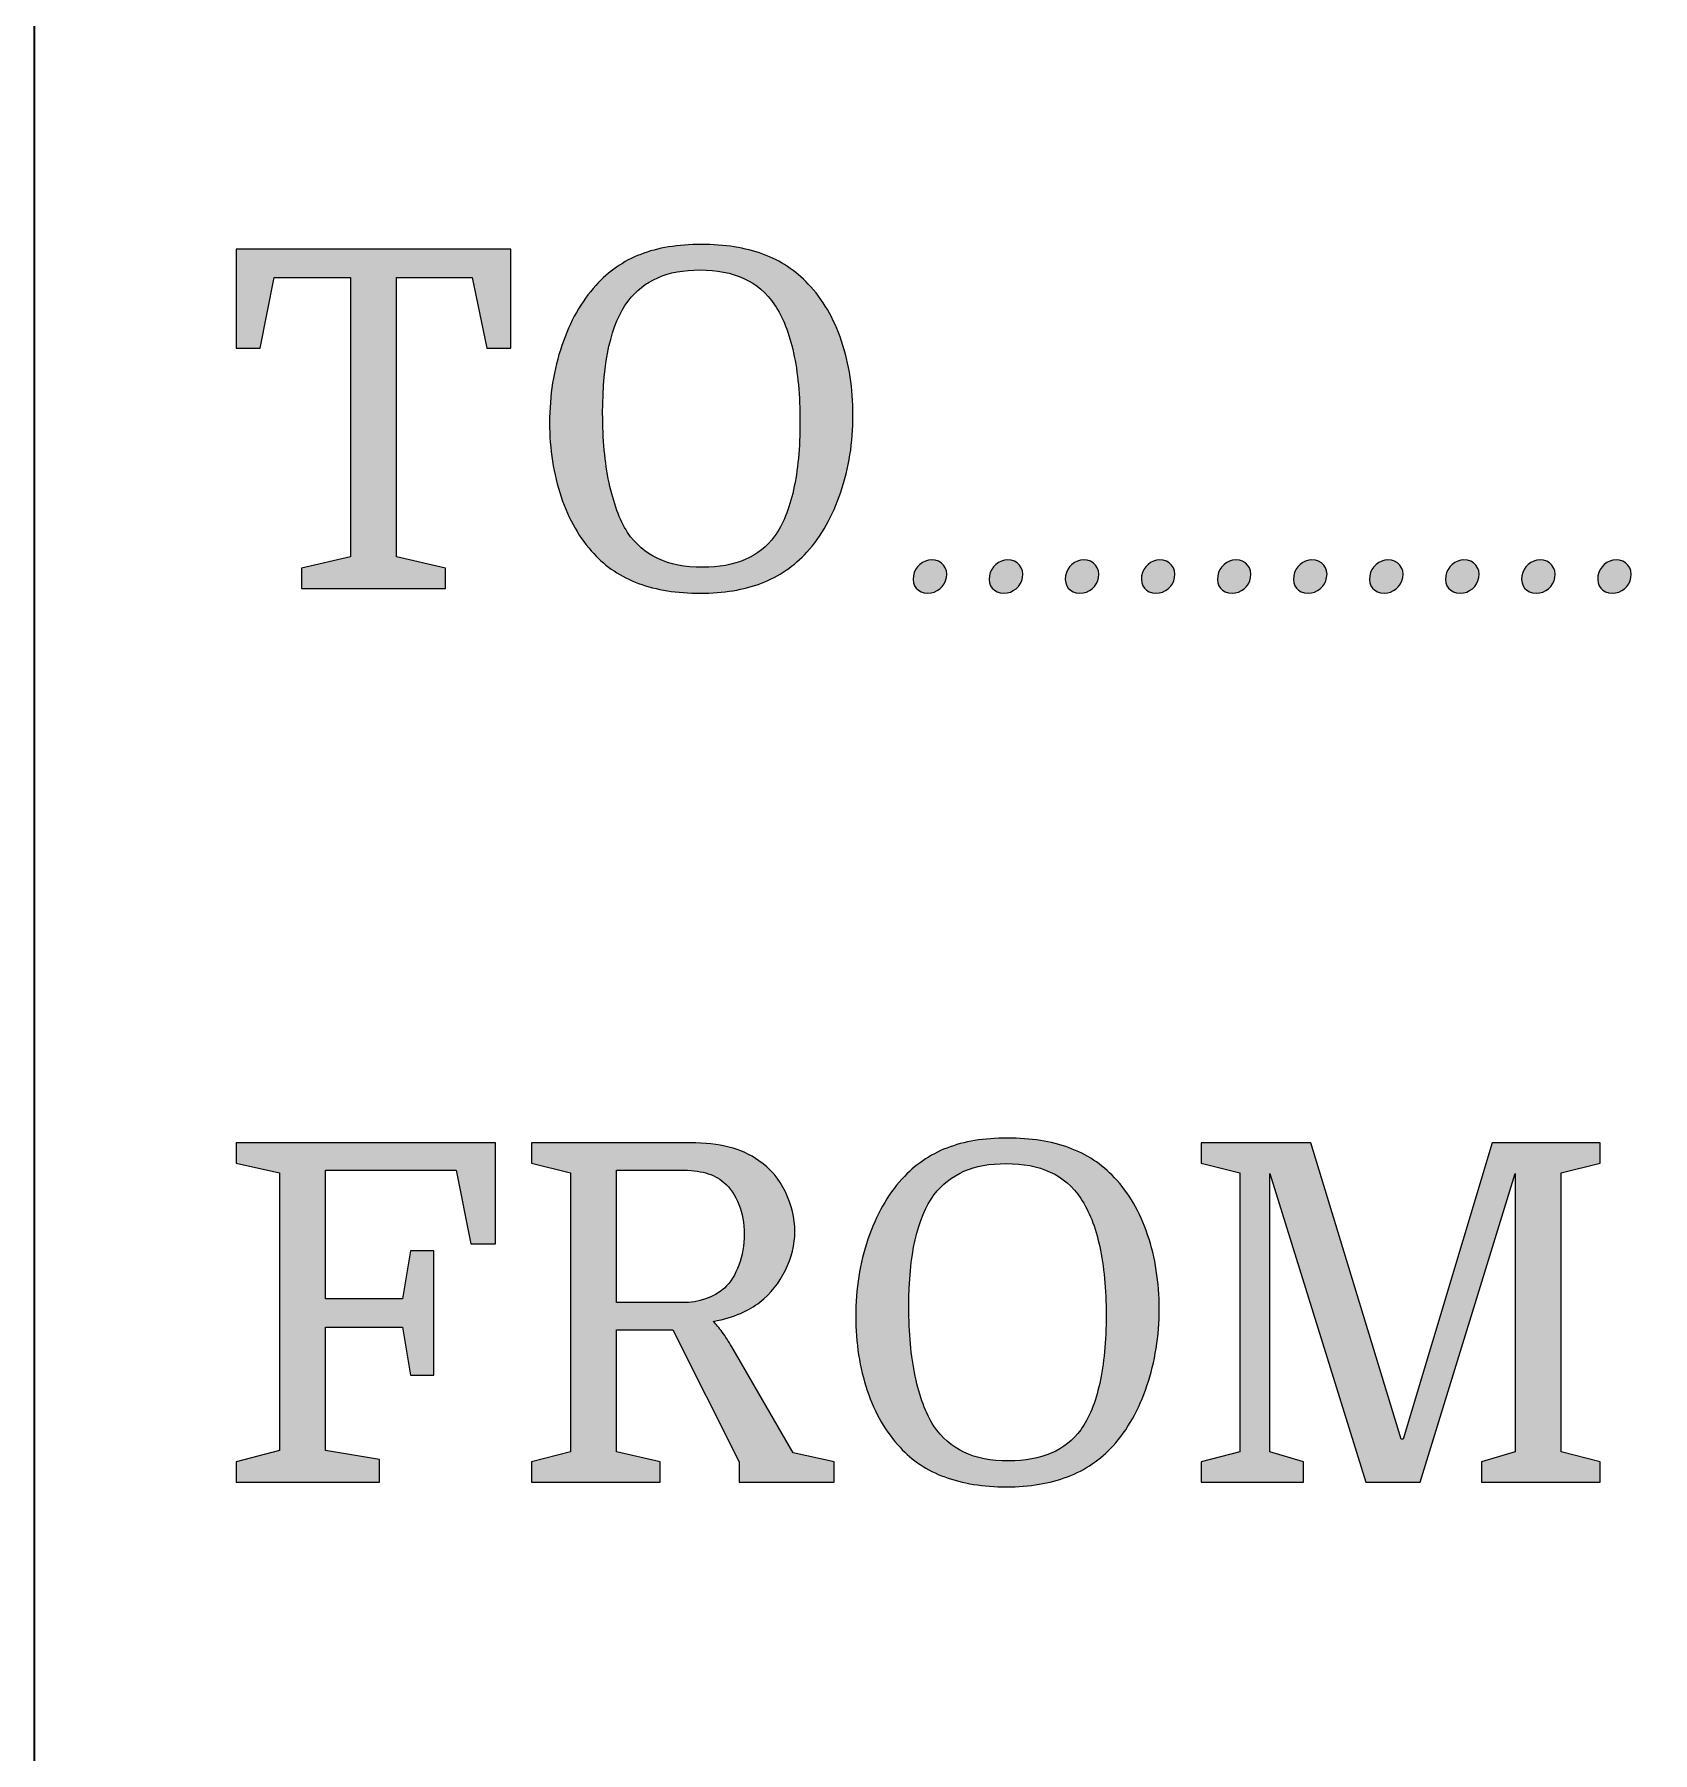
# Model space of a CAD drawing. Extents: x 91 to 846, y -1045 to 288.
# Drawn here: x 91.4 to 351.9, y -264.9 to 11.5 of the extents above; entities that cross this region are included whole.
import ezdxf

# ---------------------------------------------------------------- set-up
doc = ezdxf.new("R2010")
doc.units = 0
doc.header["$MEASUREMENT"] = 0
doc.layers.add('Layer 1', color=7, linetype='Continuous', lineweight=0)

# ---------------------------------------------------------------- blocks, each defined once
blk = doc.blocks.new('Block_3')
at = {"layer": 'Layer 1', "true_color": 0x000000, "transparency": 33554687}
h = blk.add_hatch(color=18, dxfattribs=at)
h.dxf.hatch_style = 2
edge = h.paths.add_edge_path()
edge.add_spline(control_points=[(235.22, -78.4), (233.59, -78.4), (232.64, -77.18), (232.91, -75.61), (233.12, -74.18), (234.48, -73.03), (235.84, -73.03), (237.4, -73.03), (238.56, -74.32), (238.22, -75.88), (238.01, -77.31), (236.65, -78.4), (235.22, -78.4)], knot_values=[0, 0, 0, 0, 1, 1, 1, 2, 2, 2, 3, 3, 3, 4, 4, 4, 4], degree=3, periodic=0)
h = blk.add_hatch(color=18, dxfattribs=at)
h.dxf.hatch_style = 2
edge = h.paths.add_edge_path()
edge.add_spline(control_points=[(247.46, -78.4), (245.83, -78.4), (244.88, -77.18), (245.15, -75.61), (245.36, -74.18), (246.71, -73.03), (248.08, -73.03), (249.64, -73.03), (250.8, -74.32), (250.46, -75.88), (250.25, -77.31), (248.89, -78.4), (247.46, -78.4)], knot_values=[0, 0, 0, 0, 1, 1, 1, 2, 2, 2, 3, 3, 3, 4, 4, 4, 4], degree=3, periodic=0)
h = blk.add_hatch(color=18, dxfattribs=at)
h.dxf.hatch_style = 2
edge = h.paths.add_edge_path()
edge.add_spline(control_points=[(259.7, -78.4), (258.07, -78.4), (257.12, -77.18), (257.39, -75.61), (257.59, -74.18), (258.95, -73.03), (260.31, -73.03), (261.88, -73.03), (263.03, -74.32), (262.69, -75.88), (262.49, -77.31), (261.13, -78.4), (259.7, -78.4)], knot_values=[0, 0, 0, 0, 1, 1, 1, 2, 2, 2, 3, 3, 3, 4, 4, 4, 4], degree=3, periodic=0)
h = blk.add_hatch(color=18, dxfattribs=at)
h.dxf.hatch_style = 2
edge = h.paths.add_edge_path()
edge.add_spline(control_points=[(271.94, -78.4), (270.31, -78.4), (269.36, -77.18), (269.63, -75.61), (269.84, -74.18), (271.19, -73.03), (272.55, -73.03), (274.12, -73.03), (275.27, -74.32), (274.93, -75.88), (274.73, -77.31), (273.37, -78.4), (271.94, -78.4)], knot_values=[0, 0, 0, 0, 1, 1, 1, 2, 2, 2, 3, 3, 3, 4, 4, 4, 4], degree=3, periodic=0)
h = blk.add_hatch(color=18, dxfattribs=at)
h.dxf.hatch_style = 2
edge = h.paths.add_edge_path()
edge.add_spline(control_points=[(284.18, -78.4), (282.55, -78.4), (281.6, -77.18), (281.87, -75.61), (282.07, -74.18), (283.43, -73.03), (284.79, -73.03), (286.36, -73.03), (287.51, -74.32), (287.17, -75.88), (286.97, -77.31), (285.61, -78.4), (284.18, -78.4)], knot_values=[0, 0, 0, 0, 1, 1, 1, 2, 2, 2, 3, 3, 3, 4, 4, 4, 4], degree=3, periodic=0)
h = blk.add_hatch(color=18, dxfattribs=at)
h.dxf.hatch_style = 2
edge = h.paths.add_edge_path()
edge.add_spline(control_points=[(296.42, -78.4), (294.79, -78.4), (293.84, -77.18), (294.11, -75.61), (294.31, -74.18), (295.67, -73.03), (297.03, -73.03), (298.6, -73.03), (299.75, -74.32), (299.41, -75.88), (299.21, -77.31), (297.85, -78.4), (296.42, -78.4)], knot_values=[0, 0, 0, 0, 1, 1, 1, 2, 2, 2, 3, 3, 3, 4, 4, 4, 4], degree=3, periodic=0)
h = blk.add_hatch(color=18, dxfattribs=at)
h.dxf.hatch_style = 2
edge = h.paths.add_edge_path()
edge.add_spline(control_points=[(308.66, -78.4), (307.03, -78.4), (306.08, -77.18), (306.35, -75.61), (306.55, -74.18), (307.91, -73.03), (309.27, -73.03), (310.84, -73.03), (311.99, -74.32), (311.65, -75.88), (311.45, -77.31), (310.09, -78.4), (308.66, -78.4)], knot_values=[0, 0, 0, 0, 1, 1, 1, 2, 2, 2, 3, 3, 3, 4, 4, 4, 4], degree=3, periodic=0)
h = blk.add_hatch(color=18, dxfattribs=at)
h.dxf.hatch_style = 2
edge = h.paths.add_edge_path()
edge.add_spline(control_points=[(320.9, -78.4), (319.27, -78.4), (318.32, -77.18), (318.59, -75.61), (318.79, -74.18), (320.15, -73.03), (321.51, -73.03), (323.08, -73.03), (324.23, -74.32), (323.89, -75.88), (323.69, -77.31), (322.33, -78.4), (320.9, -78.4)], knot_values=[0, 0, 0, 0, 1, 1, 1, 2, 2, 2, 3, 3, 3, 4, 4, 4, 4], degree=3, periodic=0)
h = blk.add_hatch(color=18, dxfattribs=at)
h.dxf.hatch_style = 2
edge = h.paths.add_edge_path()
edge.add_spline(control_points=[(333.14, -78.4), (331.51, -78.4), (330.56, -77.18), (330.83, -75.61), (331.03, -74.18), (332.39, -73.03), (333.75, -73.03), (335.32, -73.03), (336.47, -74.32), (336.13, -75.88), (335.93, -77.31), (334.57, -78.4), (333.14, -78.4)], knot_values=[0, 0, 0, 0, 1, 1, 1, 2, 2, 2, 3, 3, 3, 4, 4, 4, 4], degree=3, periodic=0)
h = blk.add_hatch(color=18, dxfattribs=at)
h.dxf.hatch_style = 2
edge = h.paths.add_edge_path()
edge.add_spline(control_points=[(345.38, -78.4), (343.75, -78.4), (342.8, -77.18), (343.07, -75.61), (343.27, -74.18), (344.63, -73.03), (345.99, -73.03), (347.55, -73.03), (348.71, -74.32), (348.37, -75.88), (348.17, -77.31), (346.81, -78.4), (345.38, -78.4)], knot_values=[0, 0, 0, 0, 1, 1, 1, 2, 2, 2, 3, 3, 3, 4, 4, 4, 4], degree=3, periodic=0)
at = {"layer": 'Layer 1'}
for points in [[(235.22, -78.4), (233.59, -78.4), (232.64, -77.18), (232.91, -75.61), (233.12, -74.18), (234.48, -73.03), (235.84, -73.03), (237.4, -73.03), (238.56, -74.32), (238.22, -75.88), (238.01, -77.31), (236.65, -78.4), (235.22, -78.4)], [(247.46, -78.4), (245.83, -78.4), (244.88, -77.18), (245.15, -75.61), (245.36, -74.18), (246.71, -73.03), (248.08, -73.03), (249.64, -73.03), (250.8, -74.32), (250.46, -75.88), (250.25, -77.31), (248.89, -78.4), (247.46, -78.4)], [(259.7, -78.4), (258.07, -78.4), (257.12, -77.18), (257.39, -75.61), (257.59, -74.18), (258.95, -73.03), (260.31, -73.03), (261.88, -73.03), (263.03, -74.32), (262.69, -75.88), (262.49, -77.31), (261.13, -78.4), (259.7, -78.4)], [(271.94, -78.4), (270.31, -78.4), (269.36, -77.18), (269.63, -75.61), (269.84, -74.18), (271.19, -73.03), (272.55, -73.03), (274.12, -73.03), (275.27, -74.32), (274.93, -75.88), (274.73, -77.31), (273.37, -78.4), (271.94, -78.4)], [(284.18, -78.4), (282.55, -78.4), (281.6, -77.18), (281.87, -75.61), (282.07, -74.18), (283.43, -73.03), (284.79, -73.03), (286.36, -73.03), (287.51, -74.32), (287.17, -75.88), (286.97, -77.31), (285.61, -78.4), (284.18, -78.4)], [(296.42, -78.4), (294.79, -78.4), (293.84, -77.18), (294.11, -75.61), (294.31, -74.18), (295.67, -73.03), (297.03, -73.03), (298.6, -73.03), (299.75, -74.32), (299.41, -75.88), (299.21, -77.31), (297.85, -78.4), (296.42, -78.4)], [(308.66, -78.4), (307.03, -78.4), (306.08, -77.18), (306.35, -75.61), (306.55, -74.18), (307.91, -73.03), (309.27, -73.03), (310.84, -73.03), (311.99, -74.32), (311.65, -75.88), (311.45, -77.31), (310.09, -78.4), (308.66, -78.4)], [(320.9, -78.4), (319.27, -78.4), (318.32, -77.18), (318.59, -75.61), (318.79, -74.18), (320.15, -73.03), (321.51, -73.03), (323.08, -73.03), (324.23, -74.32), (323.89, -75.88), (323.69, -77.31), (322.33, -78.4), (320.9, -78.4)], [(333.14, -78.4), (331.51, -78.4), (330.56, -77.18), (330.83, -75.61), (331.03, -74.18), (332.39, -73.03), (333.75, -73.03), (335.32, -73.03), (336.47, -74.32), (336.13, -75.88), (335.93, -77.31), (334.57, -78.4), (333.14, -78.4)], [(345.38, -78.4), (343.75, -78.4), (342.8, -77.18), (343.07, -75.61), (343.27, -74.18), (344.63, -73.03), (345.99, -73.03), (347.55, -73.03), (348.71, -74.32), (348.37, -75.88), (348.17, -77.31), (346.81, -78.4), (345.38, -78.4)]]:
    blk.add_open_spline(points, degree=3, knots=[0, 0, 0, 0, 1, 1, 1, 2, 2, 2, 3, 3, 3, 4, 4, 4, 4], dxfattribs=at)
blk = doc.blocks.new('Block_4')
at = {"layer": 'Layer 1', "true_color": 0x000000, "transparency": 33554687}
h = blk.add_hatch(color=18, dxfattribs=at)
h.dxf.hatch_style = 2
edge = h.paths.add_edge_path()
edge.add_spline(control_points=[(123.89, -23.05), (123.89, -23.05), (168.12, -23.05), (168.12, -23.05), (168.12, -23.05), (168.12, -38.97), (168.12, -38.97), (168.12, -38.97), (164.26, -38.97), (164.26, -38.97), (164.26, -38.97), (161.89, -27.6), (161.89, -27.6), (161.89, -27.6), (149.72, -27.6), (149.72, -27.6), (149.72, -27.6), (149.72, -72.56), (149.72, -72.56), (149.72, -72.56), (157.58, -74.38), (157.58, -74.38), (157.58, -74.38), (157.58, -77.64), (157.58, -77.64), (157.58, -77.64), (134.43, -77.64), (134.43, -77.64), (134.43, -77.64), (134.43, -74.38), (134.43, -74.38), (134.43, -74.38), (142.3, -72.56), (142.3, -72.56), (142.3, -72.56), (142.3, -27.6), (142.3, -27.6), (142.3, -27.6), (130.05, -27.6), (130.05, -27.6), (130.05, -27.6), (127.75, -38.97), (127.75, -38.97), (127.75, -38.97), (123.89, -38.97), (123.89, -38.97), (123.89, -38.97), (123.89, -23.05), (123.89, -23.05)], knot_values=[0, 0, 0, 0, 1, 1, 1, 2, 2, 2, 3, 3, 3, 4, 4, 4, 5, 5, 5, 6, 6, 6, 7, 7, 7, 8, 8, 8, 9, 9, 9, 10, 10, 10, 11, 11, 11, 12, 12, 12, 13, 13, 13, 14, 14, 14, 15, 15, 15, 16, 16, 16, 16], degree=3, periodic=0)
h = blk.add_hatch(color=18, dxfattribs=at)
h.dxf.hatch_style = 2
edge = h.paths.add_edge_path()
edge.add_spline(control_points=[(182.89, -49.44), (182.89, -53.63), (183.23, -57.36), (183.93, -60.62), (184.62, -63.88), (185.61, -66.55), (186.89, -68.62), (188.18, -70.49), (189.8, -71.89), (191.76, -72.83), (193.71, -73.76), (196.12, -74.23), (198.99, -74.23), (204.23, -74.23), (208.09, -72.56), (210.57, -69.23), (211.9, -67.36), (212.92, -64.87), (213.61, -61.76), (214.3, -58.65), (214.65, -55), (214.65, -50.8), (214.65, -46.61), (214.3, -42.91), (213.61, -39.73), (212.92, -36.55), (211.9, -33.97), (210.57, -32), (209.28, -30.08), (207.63, -28.66), (205.63, -27.75), (203.63, -26.84), (201.26, -26.39), (198.55, -26.39), (195.92, -26.39), (193.66, -26.8), (191.76, -27.64), (189.85, -28.47), (188.25, -29.72), (186.97, -31.39), (184.25, -35.08), (182.89, -41.1), (182.89, -49.44)], knot_values=[0, 0, 0, 0, 1, 1, 1, 2, 2, 2, 3, 3, 3, 4, 4, 4, 5, 5, 5, 6, 6, 6, 7, 7, 7, 8, 8, 8, 9, 9, 9, 10, 10, 10, 11, 11, 11, 12, 12, 12, 13, 13, 13, 14, 14, 14, 14], degree=3, periodic=0)
edge = h.paths.add_edge_path()
edge.add_spline(control_points=[(223.18, -49.74), (223.18, -54.14), (222.53, -58.27), (221.21, -62.14), (219.9, -66), (218.09, -69.23), (215.76, -71.8), (213.73, -74.03), (211.3, -75.68), (208.45, -76.77), (205.61, -77.86), (202.33, -78.4), (198.62, -78.4), (194.86, -78.4), (191.54, -77.87), (188.67, -76.81), (185.81, -75.75), (183.41, -74.15), (181.48, -72.03), (179.2, -69.61), (177.44, -66.56), (176.21, -62.89), (174.97, -59.23), (174.35, -55.25), (174.35, -50.95), (174.35, -46.55), (175.01, -42.42), (176.32, -38.55), (177.63, -34.69), (179.45, -31.47), (181.77, -28.89), (183.85, -26.61), (186.26, -24.94), (189.01, -23.88), (191.76, -22.82), (195.01, -22.29), (198.77, -22.29), (202.53, -22.29), (205.83, -22.81), (208.67, -23.84), (211.52, -24.88), (213.95, -26.49), (215.98, -28.66), (218.31, -31.09), (220.09, -34.15), (221.33, -37.83), (222.56, -41.53), (223.18, -45.49), (223.18, -49.74)], knot_values=[0, 0, 0, 0, 1, 1, 1, 2, 2, 2, 3, 3, 3, 4, 4, 4, 5, 5, 5, 6, 6, 6, 7, 7, 7, 8, 8, 8, 9, 9, 9, 10, 10, 10, 11, 11, 11, 12, 12, 12, 13, 13, 13, 14, 14, 14, 15, 15, 15, 16, 16, 16, 16], degree=3, periodic=0)
at = {"layer": 'Layer 1'}
for points, knots in [([(123.89, -23.05), (123.89, -23.05), (168.12, -23.05), (168.12, -23.05), (168.12, -23.05), (168.12, -38.97), (168.12, -38.97), (168.12, -38.97), (164.26, -38.97), (164.26, -38.97), (164.26, -38.97), (161.89, -27.6), (161.89, -27.6), (161.89, -27.6), (149.72, -27.6), (149.72, -27.6), (149.72, -27.6), (149.72, -72.56), (149.72, -72.56), (149.72, -72.56), (157.58, -74.38), (157.58, -74.38), (157.58, -74.38), (157.58, -77.64), (157.58, -77.64), (157.58, -77.64), (134.43, -77.64), (134.43, -77.64), (134.43, -77.64), (134.43, -74.38), (134.43, -74.38), (134.43, -74.38), (142.3, -72.56), (142.3, -72.56), (142.3, -72.56), (142.3, -27.6), (142.3, -27.6), (142.3, -27.6), (130.05, -27.6), (130.05, -27.6), (130.05, -27.6), (127.75, -38.97), (127.75, -38.97), (127.75, -38.97), (123.89, -38.97), (123.89, -38.97), (123.89, -38.97), (123.89, -23.05), (123.89, -23.05)], [0, 0, 0, 0, 1, 1, 1, 2, 2, 2, 3, 3, 3, 4, 4, 4, 5, 5, 5, 6, 6, 6, 7, 7, 7, 8, 8, 8, 9, 9, 9, 10, 10, 10, 11, 11, 11, 12, 12, 12, 13, 13, 13, 14, 14, 14, 15, 15, 15, 16, 16, 16, 16]), ([(223.18, -49.74), (223.18, -54.14), (222.53, -58.27), (221.21, -62.14), (219.9, -66), (218.09, -69.23), (215.76, -71.8), (213.73, -74.03), (211.3, -75.68), (208.45, -76.77), (205.61, -77.86), (202.33, -78.4), (198.62, -78.4), (194.86, -78.4), (191.54, -77.87), (188.67, -76.81), (185.81, -75.75), (183.41, -74.15), (181.48, -72.03), (179.2, -69.61), (177.44, -66.56), (176.21, -62.89), (174.97, -59.23), (174.35, -55.25), (174.35, -50.95), (174.35, -46.55), (175.01, -42.42), (176.32, -38.55), (177.63, -34.69), (179.45, -31.47), (181.77, -28.89), (183.85, -26.61), (186.26, -24.94), (189.01, -23.88), (191.76, -22.82), (195.01, -22.29), (198.77, -22.29), (202.53, -22.29), (205.83, -22.81), (208.67, -23.84), (211.52, -24.88), (213.95, -26.49), (215.98, -28.66), (218.31, -31.09), (220.09, -34.15), (221.33, -37.83), (222.56, -41.53), (223.18, -45.49), (223.18, -49.74)], [0, 0, 0, 0, 1, 1, 1, 2, 2, 2, 3, 3, 3, 4, 4, 4, 5, 5, 5, 6, 6, 6, 7, 7, 7, 8, 8, 8, 9, 9, 9, 10, 10, 10, 11, 11, 11, 12, 12, 12, 13, 13, 13, 14, 14, 14, 15, 15, 15, 16, 16, 16, 16]), ([(182.89, -49.44), (182.89, -53.63), (183.23, -57.36), (183.93, -60.62), (184.62, -63.88), (185.61, -66.55), (186.89, -68.62), (188.18, -70.49), (189.8, -71.89), (191.76, -72.83), (193.71, -73.76), (196.12, -74.23), (198.99, -74.23), (204.23, -74.23), (208.09, -72.56), (210.57, -69.23), (211.9, -67.36), (212.92, -64.87), (213.61, -61.76), (214.3, -58.65), (214.65, -55), (214.65, -50.8), (214.65, -46.61), (214.3, -42.91), (213.61, -39.73), (212.92, -36.55), (211.9, -33.97), (210.57, -32), (209.28, -30.08), (207.63, -28.66), (205.63, -27.75), (203.63, -26.84), (201.26, -26.39), (198.55, -26.39), (195.92, -26.39), (193.66, -26.8), (191.76, -27.64), (189.85, -28.47), (188.25, -29.72), (186.97, -31.39), (184.25, -35.08), (182.89, -41.1), (182.89, -49.44)], [0, 0, 0, 0, 1, 1, 1, 2, 2, 2, 3, 3, 3, 4, 4, 4, 5, 5, 5, 6, 6, 6, 7, 7, 7, 8, 8, 8, 9, 9, 9, 10, 10, 10, 11, 11, 11, 12, 12, 12, 13, 13, 13, 14, 14, 14, 14])]:
    blk.add_open_spline(points, degree=3, knots=knots, dxfattribs=at)
blk = doc.blocks.new('Block_2')
at = {"layer": 'Layer 1'}
for name in ['Block_4', 'Block_3']:
    blk.add_blockref(name, (0, 0), dxfattribs=at)
blk = doc.blocks.new('Block_7')
at = {"layer": 'Layer 1', "true_color": 0x000000, "transparency": 33554687}
h = blk.add_hatch(color=18, dxfattribs=at)
h.dxf.hatch_style = 2
edge = h.paths.add_edge_path()
edge.add_spline(control_points=[(155.73, -204.19), (155.73, -204.19), (151.94, -204.19), (151.94, -204.19), (151.94, -204.19), (150.68, -196.46), (150.68, -196.46), (150.68, -196.46), (138.29, -196.46), (138.29, -196.46), (138.29, -196.46), (138.29, -216.32), (138.29, -216.32), (138.29, -216.32), (146.97, -217.77), (146.97, -217.77), (146.97, -217.77), (146.97, -221.4), (146.97, -221.4), (146.97, -221.4), (123.89, -221.4), (123.89, -221.4), (123.89, -221.4), (123.89, -218.14), (123.89, -218.14), (123.89, -218.14), (130.87, -216.32), (130.87, -216.32), (130.87, -216.32), (130.87, -171.66), (130.87, -171.66), (130.87, -171.66), (123.89, -170.07), (123.89, -170.07), (123.89, -170.07), (123.89, -166.81), (123.89, -166.81), (123.89, -166.81), (165.67, -166.81), (165.67, -166.81), (165.67, -166.81), (165.67, -183.04), (165.67, -183.04), (165.67, -183.04), (161.66, -183.04), (161.66, -183.04), (161.66, -183.04), (159.29, -171.21), (159.29, -171.21), (159.29, -171.21), (138.29, -171.21), (138.29, -171.21), (138.29, -171.21), (138.29, -191.91), (138.29, -191.91), (138.29, -191.91), (150.68, -191.91), (150.68, -191.91), (150.68, -191.91), (151.94, -184.18), (151.94, -184.18), (151.94, -184.18), (155.73, -184.18), (155.73, -184.18), (155.73, -184.18), (155.73, -204.19), (155.73, -204.19)], knot_values=[0, 0, 0, 0, 1, 1, 1, 2, 2, 2, 3, 3, 3, 4, 4, 4, 5, 5, 5, 6, 6, 6, 7, 7, 7, 8, 8, 8, 9, 9, 9, 10, 10, 10, 11, 11, 11, 12, 12, 12, 13, 13, 13, 14, 14, 14, 15, 15, 15, 16, 16, 16, 17, 17, 17, 18, 18, 18, 19, 19, 19, 20, 20, 20, 21, 21, 21, 22, 22, 22, 22], degree=3, periodic=0)
h = blk.add_hatch(color=18, dxfattribs=at)
h.dxf.hatch_style = 2
edge = h.paths.add_edge_path()
edge.add_spline(control_points=[(185.11, -192.52), (185.11, -192.52), (195.72, -192.52), (195.72, -192.52), (198.44, -192.52), (200.7, -191.73), (202.48, -190.17), (203.47, -189.26), (204.25, -188.03), (204.81, -186.49), (205.38, -184.95), (205.67, -183.29), (205.67, -181.52), (205.67, -179.75), (205.38, -178.15), (204.81, -176.71), (204.25, -175.27), (203.44, -174.09), (202.4, -173.18), (201.56, -172.47), (200.59, -171.97), (199.47, -171.66), (198.36, -171.36), (197.01, -171.21), (195.43, -171.21), (195.43, -171.21), (185.11, -171.21), (185.11, -171.21), (185.11, -171.21), (185.11, -192.52), (185.11, -192.52)], knot_values=[0, 0, 0, 0, 1, 1, 1, 2, 2, 2, 3, 3, 3, 4, 4, 4, 5, 5, 5, 6, 6, 6, 7, 7, 7, 8, 8, 8, 9, 9, 9, 10, 10, 10, 10], degree=3, periodic=0)
edge = h.paths.add_edge_path()
edge.add_spline(control_points=[(208.19, -192.44), (207.3, -193.15), (206.26, -193.76), (205.07, -194.26), (203.89, -194.77), (202.43, -195.2), (200.7, -195.55), (201.14, -196), (201.62, -196.59), (202.14, -197.29), (202.66, -198), (203.17, -198.78), (203.67, -199.64), (203.67, -199.64), (213.53, -216.7), (213.53, -216.7), (213.53, -216.7), (220.14, -218.14), (220.14, -218.14), (220.14, -218.14), (220.14, -221.4), (220.14, -221.4), (220.14, -221.4), (204.85, -221.4), (204.85, -221.4), (204.85, -221.4), (204.85, -218.14), (204.85, -218.14), (204.85, -218.14), (194.17, -196.91), (194.17, -196.91), (194.17, -196.91), (185.11, -196.91), (185.11, -196.91), (185.11, -196.91), (185.11, -216.55), (185.11, -216.55), (185.11, -216.55), (192.16, -218.14), (192.16, -218.14), (192.16, -218.14), (192.16, -221.4), (192.16, -221.4), (192.16, -221.4), (171.46, -221.4), (171.46, -221.4), (171.46, -221.4), (171.46, -218.14), (171.46, -218.14), (171.46, -218.14), (177.69, -216.55), (177.69, -216.55), (177.69, -216.55), (177.69, -171.66), (177.69, -171.66), (177.69, -171.66), (171.46, -170.07), (171.46, -170.07), (171.46, -170.07), (171.46, -166.81), (171.46, -166.81), (171.46, -166.81), (196.99, -166.81), (196.99, -166.81), (199.36, -166.81), (201.44, -167.04), (203.22, -167.49), (205, -167.95), (206.61, -168.68), (208.04, -169.69), (209.87, -170.91), (211.3, -172.57), (212.31, -174.7), (213.32, -176.82), (213.83, -178.94), (213.83, -181.07), (213.83, -183.19), (213.32, -185.28), (212.31, -187.32), (211.3, -189.37), (209.92, -191.07), (208.19, -192.44)], knot_values=[0, 0, 0, 0, 1, 1, 1, 2, 2, 2, 3, 3, 3, 4, 4, 4, 5, 5, 5, 6, 6, 6, 7, 7, 7, 8, 8, 8, 9, 9, 9, 10, 10, 10, 11, 11, 11, 12, 12, 12, 13, 13, 13, 14, 14, 14, 15, 15, 15, 16, 16, 16, 17, 17, 17, 18, 18, 18, 19, 19, 19, 20, 20, 20, 21, 21, 21, 22, 22, 22, 23, 23, 23, 24, 24, 24, 25, 25, 25, 26, 26, 26, 27, 27, 27, 27], degree=3, periodic=0)
h = blk.add_hatch(color=18, dxfattribs=at)
h.dxf.hatch_style = 2
edge = h.paths.add_edge_path()
edge.add_spline(control_points=[(232.16, -193.2), (232.16, -197.4), (232.51, -201.12), (233.2, -204.38), (233.89, -207.64), (234.88, -210.31), (236.17, -212.38), (237.45, -214.25), (239.07, -215.65), (241.03, -216.59), (242.98, -217.53), (245.39, -217.99), (248.26, -217.99), (253.51, -217.99), (257.37, -216.32), (259.84, -212.99), (261.18, -211.12), (262.19, -208.63), (262.88, -205.52), (263.57, -202.41), (263.92, -198.76), (263.92, -194.56), (263.92, -190.37), (263.57, -186.68), (262.88, -183.49), (262.19, -180.31), (261.18, -177.73), (259.84, -175.76), (258.55, -173.84), (256.91, -172.42), (254.91, -171.51), (252.9, -170.6), (250.54, -170.15), (247.82, -170.15), (245.2, -170.15), (242.93, -170.57), (241.03, -171.4), (239.12, -172.23), (237.53, -173.48), (236.24, -175.15), (233.52, -178.84), (232.16, -184.86), (232.16, -193.2)], knot_values=[0, 0, 0, 0, 1, 1, 1, 2, 2, 2, 3, 3, 3, 4, 4, 4, 5, 5, 5, 6, 6, 6, 7, 7, 7, 8, 8, 8, 9, 9, 9, 10, 10, 10, 11, 11, 11, 12, 12, 12, 13, 13, 13, 14, 14, 14, 14], degree=3, periodic=0)
edge = h.paths.add_edge_path()
edge.add_spline(control_points=[(272.46, -193.5), (272.46, -197.9), (271.8, -202.03), (270.49, -205.9), (269.18, -209.77), (267.36, -212.99), (265.03, -215.57), (263.01, -217.79), (260.57, -219.45), (257.72, -220.53), (254.88, -221.62), (251.6, -222.16), (247.89, -222.16), (244.13, -222.16), (240.82, -221.63), (237.95, -220.57), (235.08, -219.51), (232.68, -217.92), (230.75, -215.79), (228.47, -213.37), (226.72, -210.32), (225.48, -206.66), (224.24, -202.99), (223.63, -199.01), (223.63, -194.71), (223.63, -190.32), (224.28, -186.18), (225.59, -182.32), (226.9, -178.45), (228.72, -175.23), (231.05, -172.65), (233.13, -170.38), (235.54, -168.71), (238.28, -167.65), (241.03, -166.58), (244.28, -166.05), (248.04, -166.05), (251.8, -166.05), (255.1, -166.57), (257.95, -167.61), (260.79, -168.64), (263.23, -170.25), (265.26, -172.42), (267.58, -174.85), (269.36, -177.91), (270.6, -181.6), (271.84, -185.29), (272.46, -189.26), (272.46, -193.5)], knot_values=[0, 0, 0, 0, 1, 1, 1, 2, 2, 2, 3, 3, 3, 4, 4, 4, 5, 5, 5, 6, 6, 6, 7, 7, 7, 8, 8, 8, 9, 9, 9, 10, 10, 10, 11, 11, 11, 12, 12, 12, 13, 13, 13, 14, 14, 14, 15, 15, 15, 16, 16, 16, 16], degree=3, periodic=0)
h = blk.add_hatch(color=18, dxfattribs=at)
h.dxf.hatch_style = 2
edge = h.paths.add_edge_path()
edge.add_spline(control_points=[(311.71, -214.5), (311.71, -214.5), (326.03, -166.81), (326.03, -166.81), (326.03, -166.81), (343.4, -166.81), (343.4, -166.81), (343.4, -166.81), (343.4, -170.07), (343.4, -170.07), (343.4, -170.07), (337.17, -171.66), (337.17, -171.66), (337.17, -171.66), (337.17, -216.55), (337.17, -216.55), (337.17, -216.55), (343.4, -218.14), (343.4, -218.14), (343.4, -218.14), (343.4, -221.4), (343.4, -221.4), (343.4, -221.4), (324.33, -221.4), (324.33, -221.4), (324.33, -221.4), (324.33, -218.14), (324.33, -218.14), (324.33, -218.14), (329.74, -216.55), (329.74, -216.55), (329.74, -216.55), (329.74, -171.74), (329.74, -171.74), (329.74, -171.74), (314.46, -221.4), (314.46, -221.4), (314.46, -221.4), (305.7, -221.4), (305.7, -221.4), (305.7, -221.4), (290.27, -171.74), (290.27, -171.74), (290.27, -171.74), (290.27, -216.55), (290.27, -216.55), (290.27, -216.55), (295.68, -218.14), (295.68, -218.14), (295.68, -218.14), (295.68, -221.4), (295.68, -221.4), (295.68, -221.4), (279.21, -221.4), (279.21, -221.4), (279.21, -221.4), (279.21, -218.14), (279.21, -218.14), (279.21, -218.14), (285.44, -216.55), (285.44, -216.55), (285.44, -216.55), (285.44, -171.66), (285.44, -171.66), (285.44, -171.66), (279.21, -170.07), (279.21, -170.07), (279.21, -170.07), (279.21, -166.81), (279.21, -166.81), (279.21, -166.81), (296.87, -166.81), (296.87, -166.81), (296.87, -166.81), (311.42, -214.5), (311.42, -214.5), (311.42, -214.5), (311.71, -214.5), (311.71, -214.5)], knot_values=[0, 0, 0, 0, 1, 1, 1, 2, 2, 2, 3, 3, 3, 4, 4, 4, 5, 5, 5, 6, 6, 6, 7, 7, 7, 8, 8, 8, 9, 9, 9, 10, 10, 10, 11, 11, 11, 12, 12, 12, 13, 13, 13, 14, 14, 14, 15, 15, 15, 16, 16, 16, 17, 17, 17, 18, 18, 18, 19, 19, 19, 20, 20, 20, 21, 21, 21, 22, 22, 22, 23, 23, 23, 24, 24, 24, 25, 25, 25, 26, 26, 26, 26], degree=3, periodic=0)
at = {"layer": 'Layer 1'}
for points, knots in [([(155.73, -204.19), (155.73, -204.19), (151.94, -204.19), (151.94, -204.19), (151.94, -204.19), (150.68, -196.46), (150.68, -196.46), (150.68, -196.46), (138.29, -196.46), (138.29, -196.46), (138.29, -196.46), (138.29, -216.32), (138.29, -216.32), (138.29, -216.32), (146.97, -217.77), (146.97, -217.77), (146.97, -217.77), (146.97, -221.4), (146.97, -221.4), (146.97, -221.4), (123.89, -221.4), (123.89, -221.4), (123.89, -221.4), (123.89, -218.14), (123.89, -218.14), (123.89, -218.14), (130.87, -216.32), (130.87, -216.32), (130.87, -216.32), (130.87, -171.66), (130.87, -171.66), (130.87, -171.66), (123.89, -170.07), (123.89, -170.07), (123.89, -170.07), (123.89, -166.81), (123.89, -166.81), (123.89, -166.81), (165.67, -166.81), (165.67, -166.81), (165.67, -166.81), (165.67, -183.04), (165.67, -183.04), (165.67, -183.04), (161.66, -183.04), (161.66, -183.04), (161.66, -183.04), (159.29, -171.21), (159.29, -171.21), (159.29, -171.21), (138.29, -171.21), (138.29, -171.21), (138.29, -171.21), (138.29, -191.91), (138.29, -191.91), (138.29, -191.91), (150.68, -191.91), (150.68, -191.91), (150.68, -191.91), (151.94, -184.18), (151.94, -184.18), (151.94, -184.18), (155.73, -184.18), (155.73, -184.18), (155.73, -184.18), (155.73, -204.19), (155.73, -204.19)], [0, 0, 0, 0, 1, 1, 1, 2, 2, 2, 3, 3, 3, 4, 4, 4, 5, 5, 5, 6, 6, 6, 7, 7, 7, 8, 8, 8, 9, 9, 9, 10, 10, 10, 11, 11, 11, 12, 12, 12, 13, 13, 13, 14, 14, 14, 15, 15, 15, 16, 16, 16, 17, 17, 17, 18, 18, 18, 19, 19, 19, 20, 20, 20, 21, 21, 21, 22, 22, 22, 22]), ([(208.19, -192.44), (207.3, -193.15), (206.26, -193.76), (205.07, -194.26), (203.89, -194.77), (202.43, -195.2), (200.7, -195.55), (201.14, -196), (201.62, -196.59), (202.14, -197.29), (202.66, -198), (203.17, -198.78), (203.67, -199.64), (203.67, -199.64), (213.53, -216.7), (213.53, -216.7), (213.53, -216.7), (220.14, -218.14), (220.14, -218.14), (220.14, -218.14), (220.14, -221.4), (220.14, -221.4), (220.14, -221.4), (204.85, -221.4), (204.85, -221.4), (204.85, -221.4), (204.85, -218.14), (204.85, -218.14), (204.85, -218.14), (194.17, -196.91), (194.17, -196.91), (194.17, -196.91), (185.11, -196.91), (185.11, -196.91), (185.11, -196.91), (185.11, -216.55), (185.11, -216.55), (185.11, -216.55), (192.16, -218.14), (192.16, -218.14), (192.16, -218.14), (192.16, -221.4), (192.16, -221.4), (192.16, -221.4), (171.46, -221.4), (171.46, -221.4), (171.46, -221.4), (171.46, -218.14), (171.46, -218.14), (171.46, -218.14), (177.69, -216.55), (177.69, -216.55), (177.69, -216.55), (177.69, -171.66), (177.69, -171.66), (177.69, -171.66), (171.46, -170.07), (171.46, -170.07), (171.46, -170.07), (171.46, -166.81), (171.46, -166.81), (171.46, -166.81), (196.99, -166.81), (196.99, -166.81), (199.36, -166.81), (201.44, -167.04), (203.22, -167.49), (205, -167.95), (206.61, -168.68), (208.04, -169.69), (209.87, -170.91), (211.3, -172.57), (212.31, -174.7), (213.32, -176.82), (213.83, -178.94), (213.83, -181.07), (213.83, -183.19), (213.32, -185.28), (212.31, -187.32), (211.3, -189.37), (209.92, -191.07), (208.19, -192.44)], [0, 0, 0, 0, 1, 1, 1, 2, 2, 2, 3, 3, 3, 4, 4, 4, 5, 5, 5, 6, 6, 6, 7, 7, 7, 8, 8, 8, 9, 9, 9, 10, 10, 10, 11, 11, 11, 12, 12, 12, 13, 13, 13, 14, 14, 14, 15, 15, 15, 16, 16, 16, 17, 17, 17, 18, 18, 18, 19, 19, 19, 20, 20, 20, 21, 21, 21, 22, 22, 22, 23, 23, 23, 24, 24, 24, 25, 25, 25, 26, 26, 26, 27, 27, 27, 27]), ([(272.46, -193.5), (272.46, -197.9), (271.8, -202.03), (270.49, -205.9), (269.18, -209.77), (267.36, -212.99), (265.03, -215.57), (263.01, -217.79), (260.57, -219.45), (257.72, -220.53), (254.88, -221.62), (251.6, -222.16), (247.89, -222.16), (244.13, -222.16), (240.82, -221.63), (237.95, -220.57), (235.08, -219.51), (232.68, -217.92), (230.75, -215.79), (228.47, -213.37), (226.72, -210.32), (225.48, -206.66), (224.24, -202.99), (223.63, -199.01), (223.63, -194.71), (223.63, -190.32), (224.28, -186.18), (225.59, -182.32), (226.9, -178.45), (228.72, -175.23), (231.05, -172.65), (233.13, -170.38), (235.54, -168.71), (238.28, -167.65), (241.03, -166.58), (244.28, -166.05), (248.04, -166.05), (251.8, -166.05), (255.1, -166.57), (257.95, -167.61), (260.79, -168.64), (263.23, -170.25), (265.26, -172.42), (267.58, -174.85), (269.36, -177.91), (270.6, -181.6), (271.84, -185.29), (272.46, -189.26), (272.46, -193.5)], [0, 0, 0, 0, 1, 1, 1, 2, 2, 2, 3, 3, 3, 4, 4, 4, 5, 5, 5, 6, 6, 6, 7, 7, 7, 8, 8, 8, 9, 9, 9, 10, 10, 10, 11, 11, 11, 12, 12, 12, 13, 13, 13, 14, 14, 14, 15, 15, 15, 16, 16, 16, 16]), ([(311.71, -214.5), (311.71, -214.5), (326.03, -166.81), (326.03, -166.81), (326.03, -166.81), (343.4, -166.81), (343.4, -166.81), (343.4, -166.81), (343.4, -170.07), (343.4, -170.07), (343.4, -170.07), (337.17, -171.66), (337.17, -171.66), (337.17, -171.66), (337.17, -216.55), (337.17, -216.55), (337.17, -216.55), (343.4, -218.14), (343.4, -218.14), (343.4, -218.14), (343.4, -221.4), (343.4, -221.4), (343.4, -221.4), (324.33, -221.4), (324.33, -221.4), (324.33, -221.4), (324.33, -218.14), (324.33, -218.14), (324.33, -218.14), (329.74, -216.55), (329.74, -216.55), (329.74, -216.55), (329.74, -171.74), (329.74, -171.74), (329.74, -171.74), (314.46, -221.4), (314.46, -221.4), (314.46, -221.4), (305.7, -221.4), (305.7, -221.4), (305.7, -221.4), (290.27, -171.74), (290.27, -171.74), (290.27, -171.74), (290.27, -216.55), (290.27, -216.55), (290.27, -216.55), (295.68, -218.14), (295.68, -218.14), (295.68, -218.14), (295.68, -221.4), (295.68, -221.4), (295.68, -221.4), (279.21, -221.4), (279.21, -221.4), (279.21, -221.4), (279.21, -218.14), (279.21, -218.14), (279.21, -218.14), (285.44, -216.55), (285.44, -216.55), (285.44, -216.55), (285.44, -171.66), (285.44, -171.66), (285.44, -171.66), (279.21, -170.07), (279.21, -170.07), (279.21, -170.07), (279.21, -166.81), (279.21, -166.81), (279.21, -166.81), (296.87, -166.81), (296.87, -166.81), (296.87, -166.81), (311.42, -214.5), (311.42, -214.5), (311.42, -214.5), (311.71, -214.5), (311.71, -214.5)], [0, 0, 0, 0, 1, 1, 1, 2, 2, 2, 3, 3, 3, 4, 4, 4, 5, 5, 5, 6, 6, 6, 7, 7, 7, 8, 8, 8, 9, 9, 9, 10, 10, 10, 11, 11, 11, 12, 12, 12, 13, 13, 13, 14, 14, 14, 15, 15, 15, 16, 16, 16, 17, 17, 17, 18, 18, 18, 19, 19, 19, 20, 20, 20, 21, 21, 21, 22, 22, 22, 23, 23, 23, 24, 24, 24, 25, 25, 25, 26, 26, 26, 26]), ([(185.11, -192.52), (185.11, -192.52), (195.72, -192.52), (195.72, -192.52), (198.44, -192.52), (200.7, -191.73), (202.48, -190.17), (203.47, -189.26), (204.25, -188.03), (204.81, -186.49), (205.38, -184.95), (205.67, -183.29), (205.67, -181.52), (205.67, -179.75), (205.38, -178.15), (204.81, -176.71), (204.25, -175.27), (203.44, -174.09), (202.4, -173.18), (201.56, -172.47), (200.59, -171.97), (199.47, -171.66), (198.36, -171.36), (197.01, -171.21), (195.43, -171.21), (195.43, -171.21), (185.11, -171.21), (185.11, -171.21), (185.11, -171.21), (185.11, -192.52), (185.11, -192.52)], [0, 0, 0, 0, 1, 1, 1, 2, 2, 2, 3, 3, 3, 4, 4, 4, 5, 5, 5, 6, 6, 6, 7, 7, 7, 8, 8, 8, 9, 9, 9, 10, 10, 10, 10]), ([(232.16, -193.2), (232.16, -197.4), (232.51, -201.12), (233.2, -204.38), (233.89, -207.64), (234.88, -210.31), (236.17, -212.38), (237.45, -214.25), (239.07, -215.65), (241.03, -216.59), (242.98, -217.53), (245.39, -217.99), (248.26, -217.99), (253.51, -217.99), (257.37, -216.32), (259.84, -212.99), (261.18, -211.12), (262.19, -208.63), (262.88, -205.52), (263.57, -202.41), (263.92, -198.76), (263.92, -194.56), (263.92, -190.37), (263.57, -186.68), (262.88, -183.49), (262.19, -180.31), (261.18, -177.73), (259.84, -175.76), (258.55, -173.84), (256.91, -172.42), (254.91, -171.51), (252.9, -170.6), (250.54, -170.15), (247.82, -170.15), (245.2, -170.15), (242.93, -170.57), (241.03, -171.4), (239.12, -172.23), (237.53, -173.48), (236.24, -175.15), (233.52, -178.84), (232.16, -184.86), (232.16, -193.2)], [0, 0, 0, 0, 1, 1, 1, 2, 2, 2, 3, 3, 3, 4, 4, 4, 5, 5, 5, 6, 6, 6, 7, 7, 7, 8, 8, 8, 9, 9, 9, 10, 10, 10, 11, 11, 11, 12, 12, 12, 13, 13, 13, 14, 14, 14, 14])]:
    blk.add_open_spline(points, degree=3, knots=knots, dxfattribs=at)
blk = doc.blocks.new('Block_5')
at = {"layer": 'Layer 1'}
blk.add_blockref('Block_7', (0, 0), dxfattribs=at)
blk = doc.blocks.new('Block_1')
at = {"layer": 'Layer 1'}
for name in ['Block_2', 'Block_5']:
    blk.add_blockref(name, (0, 0), dxfattribs=at)
blk = doc.blocks.new('Block_0')
at = {"layer": 'Layer 1', "color": 1, "lineweight": 35, "true_color": 0xff0000}
blk.add_open_spline([(845.91, 15.16), (844.05, 66.35), (801.96, 107.26), (750.35, 107.26), (750.35, 107.26), (741.44, 107.26), (741.44, 107.26), (739.59, 154.56), (700.67, 192.3), (652.95, 192.3), (652.95, 192.3), (589.45, 192.3), (589.45, 192.3), (576.63, 247.12), (527.46, 287.94), (468.7, 287.94), (409.96, 287.94), (360.8, 247.12), (347.98, 192.3), (347.98, 192.3), (284.48, 192.3), (284.48, 192.3), (260.04, 192.3), (237.87, 182.37), (221.85, 166.35), (206.64, 151.12), (196.93, 130.29), (195.99, 107.26), (195.99, 107.26), (187.08, 107.26), (187.08, 107.26), (160.65, 107.26), (136.76, 96.56), (119.43, 79.24), (102.89, 62.7), (92.41, 40.17), (91.51, 15.16), (91.46, 13.99), (91.43, 12.82), (91.43, 11.62), (91.43, 11.62), (91.43, -1003.39), (91.43, -1003.39), (91.43, -1026.31), (109.98, -1044.87), (132.9, -1044.87), (132.9, -1044.87), (804.53, -1044.87), (804.53, -1044.87), (827.45, -1044.87), (845.99, -1026.31), (845.99, -1003.39), (845.99, -1003.39), (845.99, 11.62), (845.99, 11.62), (845.99, 12.82), (845.96, 13.99), (845.91, 15.16)], degree=3, knots=[0, 0, 0, 0, 1, 1, 1, 2, 2, 2, 3, 3, 3, 4, 4, 4, 5, 5, 5, 6, 6, 6, 7, 7, 7, 8, 8, 8, 9, 9, 9, 10, 10, 10, 11, 11, 11, 12, 12, 12, 13, 13, 13, 14, 14, 14, 15, 15, 15, 16, 16, 16, 17, 17, 17, 18, 18, 18, 19, 19, 19, 19], dxfattribs=at)
at = {"layer": 'Layer 1'}
blk.add_blockref('Block_1', (0, 0), dxfattribs=at)

msp = doc.modelspace()

# ---------------------------------------------------------------- block references
at = {"layer": 'Layer 1'}
msp.add_blockref('Block_0', (0, 0), dxfattribs=at)

doc.saveas('drawing.dxf')
